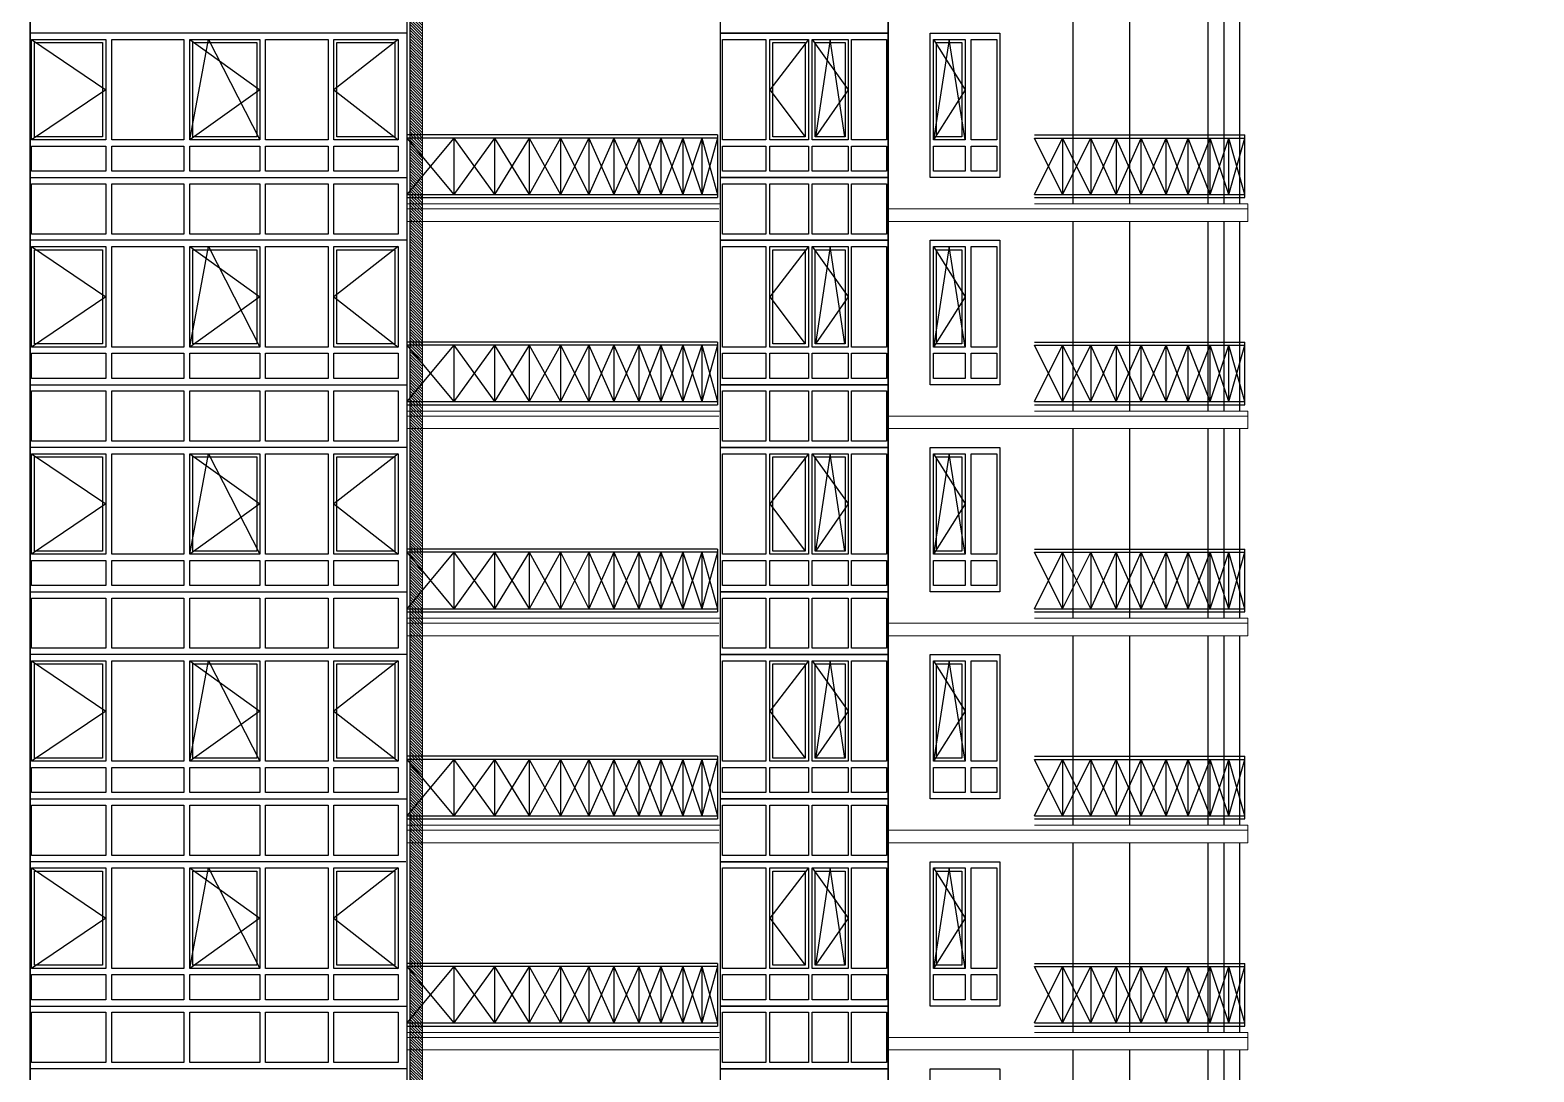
# Model space of a CAD drawing. Header units: inches. Extents: x -634 to 3638, y -6930911 to 5552.
# Drawn here: x 2123.87 to 2148.88, y 3409.93 to 3427.26 of the extents above; entities that cross this region are included whole.
import ezdxf

# ---------------------------------------------------------------- set-up
doc = ezdxf.new("R2010")
doc.units = ezdxf.units.IN
doc.header["$MEASUREMENT"] = 0
doc.linetypes.add('DASHED2', pattern=[9.525, 6.35, -3.175])
doc.layers.add('ELEV', color=134, linetype='Continuous', lineweight=18)
doc.layers.add('WALL_1', color=11, linetype='Continuous', lineweight=15)
for name, color, linetype in [('OGRAJDENIYE', 255, 'Continuous'), ('Okno', 150, 'Continuous'), ('WALL', 243, 'Continuous')]:
    doc.layers.add(name, color=color, linetype=linetype)

msp = doc.modelspace()

# ---------------------------------------------------------------- hatches: boundary and pattern name
at = {"layer": 'ELEV', "linetype": 'Continuous'}
h = msp.add_hatch(dxfattribs=at)
h.set_pattern_fill('ANSI31', color=256, scale=0.01044, style=0)
h.set_pattern_definition([(45, (1262.311104, 3366.587935), (-0.02343928418428, 0.02343928418428), [])])
edge = h.paths.add_edge_path()
edge.add_ellipse((1445.78234, 3471.96182), major_axis=(0, 6932302.83262), ratio=0.00000001506, start_angle=89.999976115149, end_angle=270.000023884851)
edge.add_line((1445.67794, 3474.85168), (1445.67794, 3528.48347))
edge.add_line((1445.67794, 3528.48347), (1445.88675, 3528.48347))
edge.add_line((1445.88675, 3528.48347), (1445.88675, 3474.85168))
h = msp.add_hatch(dxfattribs=at)
h.set_pattern_fill('ANSI31', color=256, scale=0.01044, angle=180, style=0)
h.set_pattern_definition([(135, (2251.666936, 3285.016235), (0.023439284, 0.023439284), [])])
h.paths.add_polyline_path([(2129.27363, 3441.65057), (2130.18503, 3441.36161), (2130.18503, 3393.27998), (2130.39384, 3393.27998), (2130.39384, 3441.51446), (2129.48244, 3441.80342)])

# ---------------------------------------------------------------- linework, layer by layer
at = {"layer": 'ELEV', "linetype": 'Continuous', "flags": 128}
for points in [[(2130.39384, 3441.51446, 0.02088, 0.02088, 0), (2130.39384, 3393.27998, 0, 0, 0)], [(2130.18503, 3441.36161, 0.02088, 0.02088, 0), (2130.18503, 3393.27998, 0, 0, 0)]]:
    msp.add_lwpolyline(points, format="xyseb", dxfattribs=at)
at = {"layer": 'OGRAJDENIYE', "color": 7}
for p, q in [((2135.29951, 3425.51983), (2130.13153, 3425.51983)), ((2135.29951, 3425.51983), (2135.29951, 3424.47579)), ((2135.29951, 3425.46762), (2130.13153, 3425.46762)), ((2130.91455, 3425.46762), (2130.13153, 3424.52799)), ((2130.13153, 3425.46762), (2130.91455, 3424.52799)), ((2130.91455, 3425.46762), (2130.91455, 3424.52799)), ((2131.59318, 3425.46762), (2130.91455, 3424.52799)), ((2130.91455, 3425.46762), (2131.59318, 3424.52799)), ((2131.59318, 3425.46762), (2131.59318, 3424.52799)), ((2131.59318, 3425.46762), (2132.1674, 3424.52799)), ((2132.16741, 3425.4676), (2131.59318, 3424.52799)), ((2132.1674, 3425.46762), (2132.1674, 3424.52799)), ((2132.68942, 3425.46762), (2132.1674, 3424.52799)), ((2132.1674, 3425.46762), (2132.68941, 3424.52799)), ((2132.68941, 3425.46762), (2132.68941, 3424.52799)), ((2133.15923, 3425.46762), (2132.68941, 3424.52799)), ((2132.68941, 3425.46762), (2133.15941, 3424.52856)), ((2133.15923, 3425.46762), (2133.15923, 3424.52799)), ((2133.57685, 3425.46762), (2133.15923, 3424.52816)), ((2133.15923, 3425.46762), (2133.57685, 3424.52799)), ((2133.57685, 3425.46762), (2133.57685, 3424.52799)), ((2133.99446, 3425.46762), (2133.57685, 3424.52799)), ((2133.57685, 3425.46762), (2133.99446, 3424.52799)), ((2133.99446, 3425.46762), (2133.99446, 3424.52799)), ((2134.35987, 3425.46762), (2133.99446, 3424.52799)), ((2133.99446, 3425.46762), (2134.35987, 3424.52799)), ((2134.35987, 3425.46762), (2134.35987, 3424.52799)), ((2134.72529, 3425.46762), (2134.35987, 3424.52799)), ((2134.35987, 3425.46762), (2134.72529, 3424.52799)), ((2134.72529, 3425.46762), (2134.72529, 3424.53612)), ((2135.0385, 3425.46762), (2134.72529, 3424.52799)), ((2134.72529, 3425.46762), (2135.0385, 3424.52799)), ((2135.0385, 3425.46762), (2135.0385, 3424.52799)), ((2135.29951, 3425.46762), (2135.0385, 3424.52799)), ((2135.0385, 3425.46762), (2135.29951, 3424.52799)), ((2130.13153, 3424.52799), (2135.29951, 3424.52799)), ((2130.13153, 3424.47579), (2135.29951, 3424.47579)), ((2135.29951, 3422.07451), (2130.13153, 3422.07451)), ((2135.29951, 3422.0223), (2130.13153, 3422.0223)), ((2130.91455, 3422.0223), (2130.13153, 3421.08267)), ((2130.13153, 3422.0223), (2130.91455, 3421.08267)), ((2130.91455, 3422.0223), (2130.91455, 3421.08267)), ((2131.59318, 3422.0223), (2130.91455, 3421.08267)), ((2130.91455, 3422.0223), (2131.59318, 3421.08267)), ((2131.59318, 3422.0223), (2131.59318, 3421.08267)), ((2131.59318, 3422.0223), (2132.1674, 3421.08267)), ((2132.16741, 3422.02228), (2131.59318, 3421.08267)), ((2132.1674, 3422.0223), (2132.1674, 3421.08267)), ((2132.68942, 3422.0223), (2132.1674, 3421.08267)), ((2132.1674, 3422.0223), (2132.68941, 3421.08267)), ((2132.68941, 3422.0223), (2132.68941, 3421.08267)), ((2133.15923, 3422.0223), (2132.68941, 3421.08267)), ((2132.68941, 3422.0223), (2133.15941, 3421.08324)), ((2133.15923, 3422.0223), (2133.15923, 3421.08267)), ((2133.57685, 3422.0223), (2133.15923, 3421.08284)), ((2133.15923, 3422.0223), (2133.57685, 3421.08267)), ((2133.57685, 3422.0223), (2133.57685, 3421.08267)), ((2133.99446, 3422.0223), (2133.57685, 3421.08267)), ((2133.57685, 3422.0223), (2133.99446, 3421.08267)), ((2133.99446, 3422.0223), (2133.99446, 3421.08267)), ((2134.35987, 3422.0223), (2133.99446, 3421.08267)), ((2133.99446, 3422.0223), (2134.35987, 3421.08267)), ((2134.35987, 3422.0223), (2134.35987, 3421.08267)), ((2134.72529, 3422.0223), (2134.35987, 3421.08267)), ((2134.35987, 3422.0223), (2134.72529, 3421.08267)), ((2134.72529, 3422.0223), (2134.72529, 3421.0908)), ((2135.0385, 3422.0223), (2134.72529, 3421.08267)), ((2134.72529, 3422.0223), (2135.0385, 3421.08267)), ((2135.0385, 3422.0223), (2135.0385, 3421.08267)), ((2135.29951, 3422.0223), (2135.0385, 3421.08267)), ((2135.0385, 3422.0223), (2135.29951, 3421.08267)), ((2135.29951, 3422.07451), (2135.29951, 3421.03047)), ((2130.13153, 3421.08267), (2135.29951, 3421.08267)), ((2130.13153, 3421.03047), (2135.29951, 3421.03047)), ((2135.29951, 3418.62919), (2130.13153, 3418.62919)), ((2135.29951, 3418.57698), (2130.13153, 3418.57698)), ((2130.91455, 3418.57698), (2130.13153, 3417.63735)), ((2130.13153, 3418.57698), (2130.91455, 3417.63735)), ((2130.91455, 3418.57698), (2130.91455, 3417.63735)), ((2131.59318, 3418.57698), (2130.91455, 3417.63735)), ((2130.91455, 3418.57698), (2131.59318, 3417.63735)), ((2131.59318, 3418.57698), (2131.59318, 3417.63735)), ((2131.59318, 3418.57698), (2132.1674, 3417.63735)), ((2132.16741, 3418.57696), (2131.59318, 3417.63735)), ((2132.1674, 3418.57698), (2132.1674, 3417.63735)), ((2132.68942, 3418.57698), (2132.1674, 3417.63735)), ((2132.1674, 3418.57698), (2132.68941, 3417.63735)), ((2132.68941, 3418.57698), (2132.68941, 3417.63735)), ((2133.15923, 3418.57698), (2132.68941, 3417.63735)), ((2132.68941, 3418.57698), (2133.15941, 3417.63792)), ((2133.15923, 3418.57698), (2133.15923, 3417.63735)), ((2133.57685, 3418.57698), (2133.15923, 3417.63752)), ((2133.15923, 3418.57698), (2133.57685, 3417.63735)), ((2133.57685, 3418.57698), (2133.57685, 3417.63735)), ((2133.99446, 3418.57698), (2133.57685, 3417.63735)), ((2133.57685, 3418.57698), (2133.99446, 3417.63735)), ((2133.99446, 3418.57698), (2133.99446, 3417.63735)), ((2134.35987, 3418.57698), (2133.99446, 3417.63735)), ((2133.99446, 3418.57698), (2134.35987, 3417.63735)), ((2134.35987, 3418.57698), (2134.35987, 3417.63735)), ((2134.72529, 3418.57698), (2134.35987, 3417.63735)), ((2134.35987, 3418.57698), (2134.72529, 3417.63735)), ((2134.72529, 3418.57698), (2134.72529, 3417.64548)), ((2135.0385, 3418.57698), (2134.72529, 3417.63735)), ((2134.72529, 3418.57698), (2135.0385, 3417.63735)), ((2135.0385, 3418.57698), (2135.0385, 3417.63735)), ((2135.29951, 3418.57698), (2135.0385, 3417.63735)), ((2135.0385, 3418.57698), (2135.29951, 3417.63735)), ((2135.29951, 3418.62919), (2135.29951, 3417.58515)), ((2130.13153, 3417.63735), (2135.29951, 3417.63735)), ((2130.13153, 3417.58515), (2135.29951, 3417.58515)), ((2135.29951, 3415.18387), (2130.13153, 3415.18387)), ((2135.29951, 3415.13166), (2130.13153, 3415.13166)), ((2130.91455, 3415.13166), (2130.13153, 3414.19203)), ((2130.13153, 3415.13166), (2130.91455, 3414.19203)), ((2130.91455, 3415.13166), (2130.91455, 3414.19203)), ((2131.59318, 3415.13166), (2130.91455, 3414.19203)), ((2130.91455, 3415.13166), (2131.59318, 3414.19203)), ((2131.59318, 3415.13166), (2131.59318, 3414.19203)), ((2131.59318, 3415.13166), (2132.1674, 3414.19203)), ((2132.16741, 3415.13164), (2131.59318, 3414.19203)), ((2132.1674, 3415.13166), (2132.1674, 3414.19203)), ((2132.68942, 3415.13166), (2132.1674, 3414.19203)), ((2132.1674, 3415.13166), (2132.68941, 3414.19203)), ((2132.68941, 3415.13166), (2132.68941, 3414.19203)), ((2133.15923, 3415.13166), (2132.68941, 3414.19203)), ((2132.68941, 3415.13166), (2133.15941, 3414.1926)), ((2133.15923, 3415.13166), (2133.15923, 3414.19203)), ((2133.57685, 3415.13166), (2133.15923, 3414.1922)), ((2133.15923, 3415.13166), (2133.57685, 3414.19203)), ((2133.57685, 3415.13166), (2133.57685, 3414.19203)), ((2133.99446, 3415.13166), (2133.57685, 3414.19203)), ((2133.57685, 3415.13166), (2133.99446, 3414.19203)), ((2133.99446, 3415.13166), (2133.99446, 3414.19203)), ((2134.35987, 3415.13166), (2133.99446, 3414.19203)), ((2133.99446, 3415.13166), (2134.35987, 3414.19203)), ((2134.35987, 3415.13166), (2134.35987, 3414.19203)), ((2134.72529, 3415.13166), (2134.35987, 3414.19203)), ((2134.35987, 3415.13166), (2134.72529, 3414.19203)), ((2134.72529, 3415.13166), (2134.72529, 3414.20016)), ((2135.0385, 3415.13166), (2134.72529, 3414.19203)), ((2134.72529, 3415.13166), (2135.0385, 3414.19203)), ((2135.0385, 3415.13166), (2135.0385, 3414.19203)), ((2135.29951, 3415.13166), (2135.0385, 3414.19203)), ((2135.0385, 3415.13166), (2135.29951, 3414.19203)), ((2135.29951, 3415.18387), (2135.29951, 3414.13983)), ((2130.13153, 3414.19203), (2135.29951, 3414.19203)), ((2130.13153, 3414.13983), (2135.29951, 3414.13983)), ((2135.29951, 3411.73855), (2130.13153, 3411.73855)), ((2135.29951, 3411.68634), (2130.13153, 3411.68634)), ((2130.91455, 3411.68634), (2130.13153, 3410.74671)), ((2130.13153, 3411.68634), (2130.91455, 3410.74671)), ((2130.91455, 3411.68634), (2130.91455, 3410.74671)), ((2131.59318, 3411.68634), (2130.91455, 3410.74671)), ((2130.91455, 3411.68634), (2131.59318, 3410.74671)), ((2131.59318, 3411.68634), (2131.59318, 3410.74671)), ((2131.59318, 3411.68634), (2132.1674, 3410.74671)), ((2132.16741, 3411.68632), (2131.59318, 3410.74671)), ((2132.1674, 3411.68634), (2132.1674, 3410.74671)), ((2132.68942, 3411.68634), (2132.1674, 3410.74671)), ((2132.1674, 3411.68634), (2132.68941, 3410.74671)), ((2132.68941, 3411.68634), (2132.68941, 3410.74671)), ((2133.15923, 3411.68634), (2132.68941, 3410.74671)), ((2132.68941, 3411.68634), (2133.15941, 3410.74728)), ((2133.15923, 3411.68634), (2133.15923, 3410.74671)), ((2133.57685, 3411.68634), (2133.15923, 3410.74688)), ((2133.15923, 3411.68634), (2133.57685, 3410.74671)), ((2133.57685, 3411.68634), (2133.57685, 3410.74671)), ((2133.99446, 3411.68634), (2133.57685, 3410.74671)), ((2133.57685, 3411.68634), (2133.99446, 3410.74671)), ((2133.99446, 3411.68634), (2133.99446, 3410.74671)), ((2134.35987, 3411.68634), (2133.99446, 3410.74671)), ((2133.99446, 3411.68634), (2134.35987, 3410.74671)), ((2134.35987, 3411.68634), (2134.35987, 3410.74671)), ((2134.72529, 3411.68634), (2134.35987, 3410.74671)), ((2134.35987, 3411.68634), (2134.72529, 3410.74671)), ((2134.72529, 3411.68634), (2134.72529, 3410.75484)), ((2135.0385, 3411.68634), (2134.72529, 3410.74671)), ((2134.72529, 3411.68634), (2135.0385, 3410.74671)), ((2135.0385, 3411.68634), (2135.0385, 3410.74671)), ((2135.29951, 3411.68634), (2135.0385, 3410.74671)), ((2135.0385, 3411.68634), (2135.29951, 3410.74671)), ((2135.29951, 3411.73855), (2135.29951, 3410.69451)), ((2130.13153, 3410.74671), (2135.29951, 3410.74671)), ((2130.13153, 3410.69451), (2135.29951, 3410.69451))]:
    msp.add_line(p, q, dxfattribs=at)
at = {"layer": 'OGRAJDENIYE', "color": 7, "linetype": 'Continuous'}
for p, q in [((2140.57189, 3425.51983), (2144.06933, 3425.51983)), ((2144.06933, 3424.47579), (2144.06933, 3425.51983)), ((2140.57189, 3425.46762), (2144.06933, 3425.46762)), ((2141.04173, 3424.52799), (2140.57189, 3425.46762)), ((2140.57189, 3424.52799), (2141.04173, 3425.46762)), ((2141.04173, 3425.46762), (2141.04173, 3424.52799)), ((2141.04173, 3424.52799), (2141.51155, 3425.46762)), ((2141.51155, 3424.52799), (2141.04173, 3425.46762)), ((2141.51155, 3425.46762), (2141.51155, 3424.52799)), ((2141.51155, 3424.52799), (2141.92916, 3425.46762)), ((2141.92916, 3424.52799), (2141.51155, 3425.46762)), ((2141.92916, 3424.52799), (2142.34678, 3425.46762)), ((2142.34678, 3424.52799), (2141.92916, 3425.46762)), ((2141.92916, 3425.46762), (2141.92916, 3424.52799)), ((2142.34678, 3424.52799), (2142.34678, 3425.46762)), ((2142.34678, 3424.52799), (2142.76439, 3425.46762)), ((2142.76439, 3424.52799), (2142.34678, 3425.46762)), ((2142.76439, 3424.52799), (2142.76439, 3425.46762)), ((2142.76439, 3424.52799), (2143.1298, 3425.46762)), ((2143.1298, 3424.52799), (2142.76439, 3425.46762)), ((2143.1298, 3424.52799), (2143.1298, 3425.46762)), ((2143.1298, 3424.52799), (2143.49522, 3425.46762)), ((2143.49522, 3424.52799), (2143.1298, 3425.46762)), ((2143.49522, 3424.52799), (2143.49522, 3425.46762)), ((2143.49522, 3424.52799), (2143.80843, 3425.46762)), ((2143.80843, 3424.52799), (2143.49522, 3425.46762)), ((2143.80843, 3424.52799), (2143.80843, 3425.46762)), ((2143.80843, 3424.52799), (2144.06933, 3425.46762)), ((2144.06933, 3424.52799), (2143.80843, 3425.46762)), ((2140.57189, 3424.52799), (2144.06933, 3424.52799)), ((2140.57189, 3424.47579), (2144.06933, 3424.47579)), ((2140.57189, 3422.07451), (2144.06933, 3422.07451)), ((2140.57189, 3422.0223), (2144.06933, 3422.0223)), ((2141.04173, 3421.08267), (2140.57189, 3422.0223)), ((2140.57189, 3421.08267), (2141.04173, 3422.0223)), ((2141.04173, 3422.0223), (2141.04173, 3421.08267)), ((2141.04173, 3421.08267), (2141.51155, 3422.0223)), ((2141.51155, 3421.08267), (2141.04173, 3422.0223)), ((2141.51155, 3422.0223), (2141.51155, 3421.08267)), ((2141.51155, 3421.08267), (2141.92916, 3422.0223)), ((2141.92916, 3421.08267), (2141.51155, 3422.0223)), ((2141.92916, 3421.08267), (2142.34678, 3422.0223)), ((2142.34678, 3421.08267), (2141.92916, 3422.0223)), ((2141.92916, 3422.0223), (2141.92916, 3421.08267)), ((2142.34678, 3421.08267), (2142.34678, 3422.0223)), ((2142.34678, 3421.08267), (2142.76439, 3422.0223)), ((2142.76439, 3421.08267), (2142.34678, 3422.0223)), ((2142.76439, 3421.08267), (2142.76439, 3422.0223)), ((2142.76439, 3421.08267), (2143.1298, 3422.0223)), ((2143.1298, 3421.08267), (2142.76439, 3422.0223)), ((2143.1298, 3421.08267), (2143.1298, 3422.0223)), ((2143.1298, 3421.08267), (2143.49522, 3422.0223)), ((2143.49522, 3421.08267), (2143.1298, 3422.0223)), ((2143.49522, 3421.08267), (2143.49522, 3422.0223)), ((2143.49522, 3421.08267), (2143.80843, 3422.0223)), ((2143.80843, 3421.08267), (2143.49522, 3422.0223)), ((2143.80843, 3421.08267), (2143.80843, 3422.0223)), ((2143.80843, 3421.08267), (2144.06933, 3422.0223)), ((2144.06933, 3421.08267), (2143.80843, 3422.0223)), ((2144.06933, 3421.03047), (2144.06933, 3422.07451)), ((2140.57189, 3421.08267), (2144.06933, 3421.08267)), ((2140.57189, 3421.03047), (2144.06933, 3421.03047)), ((2140.57189, 3418.62919), (2144.06933, 3418.62919)), ((2140.57189, 3418.57698), (2144.06933, 3418.57698)), ((2141.04173, 3417.63735), (2140.57189, 3418.57698)), ((2140.57189, 3417.63735), (2141.04173, 3418.57698)), ((2141.04173, 3418.57698), (2141.04173, 3417.63735)), ((2141.04173, 3417.63735), (2141.51155, 3418.57698)), ((2141.51155, 3417.63735), (2141.04173, 3418.57698)), ((2141.51155, 3418.57698), (2141.51155, 3417.63735)), ((2141.51155, 3417.63735), (2141.92916, 3418.57698)), ((2141.92916, 3417.63735), (2141.51155, 3418.57698)), ((2141.92916, 3417.63735), (2142.34678, 3418.57698)), ((2142.34678, 3417.63735), (2141.92916, 3418.57698)), ((2141.92916, 3418.57698), (2141.92916, 3417.63735)), ((2142.34678, 3417.63735), (2142.34678, 3418.57698)), ((2142.34678, 3417.63735), (2142.76439, 3418.57698)), ((2142.76439, 3417.63735), (2142.34678, 3418.57698)), ((2142.76439, 3417.63735), (2142.76439, 3418.57698)), ((2142.76439, 3417.63735), (2143.1298, 3418.57698)), ((2143.1298, 3417.63735), (2142.76439, 3418.57698)), ((2143.1298, 3417.63735), (2143.1298, 3418.57698)), ((2143.1298, 3417.63735), (2143.49522, 3418.57698)), ((2143.49522, 3417.63735), (2143.1298, 3418.57698)), ((2143.49522, 3417.63735), (2143.49522, 3418.57698)), ((2143.49522, 3417.63735), (2143.80843, 3418.57698)), ((2143.80843, 3417.63735), (2143.49522, 3418.57698)), ((2143.80843, 3417.63735), (2143.80843, 3418.57698)), ((2143.80843, 3417.63735), (2144.06933, 3418.57698)), ((2144.06933, 3417.63735), (2143.80843, 3418.57698)), ((2144.06933, 3417.58515), (2144.06933, 3418.62919)), ((2140.57189, 3417.63735), (2144.06933, 3417.63735)), ((2140.57189, 3417.58515), (2144.06933, 3417.58515)), ((2140.57189, 3415.18387), (2144.06933, 3415.18387)), ((2140.57189, 3415.13166), (2144.06933, 3415.13166)), ((2141.04173, 3414.19203), (2140.57189, 3415.13166)), ((2140.57189, 3414.19203), (2141.04173, 3415.13166)), ((2141.04173, 3415.13166), (2141.04173, 3414.19203)), ((2141.04173, 3414.19203), (2141.51155, 3415.13166)), ((2141.51155, 3414.19203), (2141.04173, 3415.13166)), ((2141.51155, 3415.13166), (2141.51155, 3414.19203)), ((2141.51155, 3414.19203), (2141.92916, 3415.13166)), ((2141.92916, 3414.19203), (2141.51155, 3415.13166)), ((2141.92916, 3414.19203), (2142.34678, 3415.13166)), ((2142.34678, 3414.19203), (2141.92916, 3415.13166)), ((2141.92916, 3415.13166), (2141.92916, 3414.19203)), ((2142.34678, 3414.19203), (2142.34678, 3415.13166)), ((2142.34678, 3414.19203), (2142.76439, 3415.13166)), ((2142.76439, 3414.19203), (2142.34678, 3415.13166)), ((2142.76439, 3414.19203), (2142.76439, 3415.13166)), ((2142.76439, 3414.19203), (2143.1298, 3415.13166)), ((2143.1298, 3414.19203), (2142.76439, 3415.13166)), ((2143.1298, 3414.19203), (2143.1298, 3415.13166)), ((2143.1298, 3414.19203), (2143.49522, 3415.13166)), ((2143.49522, 3414.19203), (2143.1298, 3415.13166)), ((2143.49522, 3414.19203), (2143.49522, 3415.13166)), ((2143.49522, 3414.19203), (2143.80843, 3415.13166)), ((2143.80843, 3414.19203), (2143.49522, 3415.13166)), ((2143.80843, 3414.19203), (2143.80843, 3415.13166)), ((2143.80843, 3414.19203), (2144.06933, 3415.13166)), ((2144.06933, 3414.19203), (2143.80843, 3415.13166)), ((2144.06933, 3414.13983), (2144.06933, 3415.18387)), ((2140.57189, 3414.19203), (2144.06933, 3414.19203)), ((2140.57189, 3414.13983), (2144.06933, 3414.13983)), ((2140.57189, 3411.73855), (2144.06933, 3411.73855)), ((2140.57189, 3411.68634), (2144.06933, 3411.68634)), ((2141.04173, 3410.74671), (2140.57189, 3411.68634)), ((2140.57189, 3410.74671), (2141.04173, 3411.68634)), ((2141.04173, 3411.68634), (2141.04173, 3410.74671)), ((2141.04173, 3410.74671), (2141.51155, 3411.68634)), ((2141.51155, 3410.74671), (2141.04173, 3411.68634)), ((2141.51155, 3411.68634), (2141.51155, 3410.74671)), ((2141.51155, 3410.74671), (2141.92916, 3411.68634)), ((2141.92916, 3410.74671), (2141.51155, 3411.68634)), ((2141.92916, 3410.74671), (2142.34678, 3411.68634)), ((2142.34678, 3410.74671), (2141.92916, 3411.68634)), ((2141.92916, 3411.68634), (2141.92916, 3410.74671)), ((2142.34678, 3410.74671), (2142.34678, 3411.68634)), ((2142.34678, 3410.74671), (2142.76439, 3411.68634)), ((2142.76439, 3410.74671), (2142.34678, 3411.68634)), ((2142.76439, 3410.74671), (2142.76439, 3411.68634)), ((2142.76439, 3410.74671), (2143.1298, 3411.68634)), ((2143.1298, 3410.74671), (2142.76439, 3411.68634)), ((2143.1298, 3410.74671), (2143.1298, 3411.68634)), ((2143.1298, 3410.74671), (2143.49522, 3411.68634)), ((2143.49522, 3410.74671), (2143.1298, 3411.68634)), ((2143.49522, 3410.74671), (2143.49522, 3411.68634)), ((2143.49522, 3410.74671), (2143.80843, 3411.68634)), ((2143.80843, 3410.74671), (2143.49522, 3411.68634)), ((2143.80843, 3410.74671), (2143.80843, 3411.68634)), ((2143.80843, 3410.74671), (2144.06933, 3411.68634)), ((2144.06933, 3410.74671), (2143.80843, 3411.68634)), ((2144.06933, 3410.69451), (2144.06933, 3411.73855)), ((2140.57189, 3410.74671), (2144.06933, 3410.74671)), ((2140.57189, 3410.69451), (2144.06933, 3410.69451))]:
    msp.add_line(p, q, dxfattribs=at)
at = {"layer": 'Okno', "color": 7, "linetype": 'DASHED2', "ltscale": 0.4}
for p, q in [((2123.88931, 3427.10676), (2125.12599, 3426.27153)), ((2126.52184, 3425.4363), (2126.83363, 3427.10676)), ((2126.52184, 3427.10676), (2127.68851, 3426.27153)), ((2126.83363, 3427.10676), (2127.68851, 3425.4363)), ((2129.98733, 3427.10676), (2128.91851, 3426.27153)), ((2136.81285, 3427.10676), (2136.16878, 3426.27153)), ((2136.87379, 3427.10676), (2137.47487, 3426.27153)), ((2137.17433, 3427.10676), (2136.92915, 3425.4885)), ((2137.41951, 3425.4885), (2137.17433, 3427.10676)), ((2139.15461, 3427.10676), (2138.89099, 3425.4363)), ((2138.89099, 3427.10676), (2139.41823, 3426.27153)), ((2139.41823, 3425.4363), (2139.15461, 3427.10676)), ((2125.12599, 3426.27153), (2123.88931, 3425.4363)), ((2127.68851, 3426.27153), (2126.52184, 3425.4363)), ((2128.91851, 3426.27153), (2129.98733, 3425.4363)), ((2136.16878, 3426.27153), (2136.76065, 3425.4885)), ((2137.47487, 3426.27153), (2136.92915, 3425.4885)), ((2139.41823, 3426.27153), (2138.89099, 3425.4363)), ((2123.88931, 3423.66144), (2125.12599, 3422.82621)), ((2126.52184, 3421.99098), (2126.83363, 3423.66144)), ((2126.52184, 3423.66144), (2127.68851, 3422.82621)), ((2126.83363, 3423.66144), (2127.68851, 3421.99098)), ((2129.98733, 3423.66144), (2128.91851, 3422.82621)), ((2136.81285, 3423.66144), (2136.16878, 3422.82621)), ((2136.87379, 3423.66144), (2137.47487, 3422.82621)), ((2137.17433, 3423.66144), (2136.92915, 3422.04318)), ((2137.41951, 3422.04318), (2137.17433, 3423.66144)), ((2139.15461, 3423.66144), (2138.89099, 3421.99098)), ((2138.89099, 3423.66144), (2139.41823, 3422.82621)), ((2139.41823, 3421.99098), (2139.15461, 3423.66144)), ((2125.12599, 3422.82621), (2123.88931, 3421.99098)), ((2127.68851, 3422.82621), (2126.52184, 3421.99098)), ((2128.91851, 3422.82621), (2129.98733, 3421.99098)), ((2136.16878, 3422.82621), (2136.76065, 3422.04318)), ((2137.47487, 3422.82621), (2136.92915, 3422.04318)), ((2139.41823, 3422.82621), (2138.89099, 3421.99098)), ((2123.88931, 3420.21612), (2125.12599, 3419.38089)), ((2126.52184, 3418.54566), (2126.83363, 3420.21612)), ((2126.52184, 3420.21612), (2127.68851, 3419.38089)), ((2126.83363, 3420.21612), (2127.68851, 3418.54566)), ((2129.98733, 3420.21612), (2128.91851, 3419.38089)), ((2136.81285, 3420.21612), (2136.16878, 3419.38089)), ((2136.87379, 3420.21612), (2137.47487, 3419.38089)), ((2137.17433, 3420.21612), (2136.92915, 3418.59786)), ((2137.41951, 3418.59786), (2137.17433, 3420.21612)), ((2139.15461, 3420.21612), (2138.89099, 3418.54566)), ((2138.89099, 3420.21612), (2139.41823, 3419.38089)), ((2139.41823, 3418.54566), (2139.15461, 3420.21612)), ((2125.12599, 3419.38089), (2123.88931, 3418.54566)), ((2127.68851, 3419.38089), (2126.52184, 3418.54566)), ((2128.91851, 3419.38089), (2129.98733, 3418.54566)), ((2136.16878, 3419.38089), (2136.76065, 3418.59786)), ((2137.47487, 3419.38089), (2136.92915, 3418.59786)), ((2139.41823, 3419.38089), (2138.89099, 3418.54566)), ((2123.88931, 3416.7708), (2125.12599, 3415.93557)), ((2126.52184, 3415.10034), (2126.83363, 3416.7708)), ((2126.52184, 3416.7708), (2127.68851, 3415.93557)), ((2126.83363, 3416.7708), (2127.68851, 3415.10034)), ((2129.98733, 3416.7708), (2128.91851, 3415.93557)), ((2136.81285, 3416.7708), (2136.16878, 3415.93557)), ((2136.87379, 3416.7708), (2137.47487, 3415.93557)), ((2137.17433, 3416.7708), (2136.92915, 3415.15254)), ((2137.41951, 3415.15254), (2137.17433, 3416.7708)), ((2139.15461, 3416.7708), (2138.89099, 3415.10034)), ((2138.89099, 3416.7708), (2139.41823, 3415.93557)), ((2139.41823, 3415.10034), (2139.15461, 3416.7708)), ((2125.12599, 3415.93557), (2123.88931, 3415.10034)), ((2127.68851, 3415.93557), (2126.52184, 3415.10034)), ((2128.91851, 3415.93557), (2129.98733, 3415.10034)), ((2136.16878, 3415.93557), (2136.76065, 3415.15254)), ((2137.47487, 3415.93557), (2136.92915, 3415.15254)), ((2139.41823, 3415.93557), (2138.89099, 3415.10034)), ((2123.88931, 3413.32548), (2125.12599, 3412.49025)), ((2126.52184, 3411.65502), (2126.83363, 3413.32548)), ((2126.52184, 3413.32548), (2127.68851, 3412.49025)), ((2126.83363, 3413.32548), (2127.68851, 3411.65502)), ((2129.98733, 3413.32548), (2128.91851, 3412.49025)), ((2136.81285, 3413.32548), (2136.16878, 3412.49025)), ((2136.87379, 3413.32548), (2137.47487, 3412.49025)), ((2137.17433, 3413.32548), (2136.92915, 3411.70722)), ((2137.41951, 3411.70722), (2137.17433, 3413.32548)), ((2139.15461, 3413.32548), (2138.89099, 3411.65502)), ((2138.89099, 3413.32548), (2139.41823, 3412.49025)), ((2139.41823, 3411.65502), (2139.15461, 3413.32548)), ((2125.12599, 3412.49025), (2123.88931, 3411.65502)), ((2127.68851, 3412.49025), (2126.52184, 3411.65502)), ((2128.91851, 3412.49025), (2129.98733, 3411.65502)), ((2136.16878, 3412.49025), (2136.76065, 3411.70722)), ((2137.47487, 3412.49025), (2136.92915, 3411.70722)), ((2139.41823, 3412.49025), (2138.89099, 3411.65502))]:
    msp.add_line(p, q, dxfattribs=at)
at = {"layer": 'Okno', "color": 7, "linetype": 'Continuous'}
msp.add_lwpolyline([(2123.86731, 3441.30565), (2130.13153, 3441.30565), (2130.13153, 3393.802), (2123.86731, 3393.802)], close=True, dxfattribs=at)
at = {"layer": 'Okno', "color": 7}
for points in [[(2130.13153, 3427.21116), (2123.86731, 3427.21116), (2123.86731, 3428.2552), (2130.13153, 3428.2552)], [(2130.13153, 3423.76584), (2123.86731, 3423.76584), (2123.86731, 3424.80988), (2130.13153, 3424.80988)], [(2130.13153, 3420.32052), (2123.86731, 3420.32052), (2123.86731, 3421.36456), (2130.13153, 3421.36456)], [(2130.13153, 3416.8752), (2123.86731, 3416.8752), (2123.86731, 3417.91924), (2130.13153, 3417.91924)], [(2130.11716, 3413.42988), (2123.86731, 3413.42988), (2123.86731, 3414.47392), (2130.13153, 3414.47392)], [(2130.13153, 3409.98456), (2123.86731, 3409.98456), (2123.86731, 3411.0286), (2130.13153, 3411.0286)]]:
    msp.add_lwpolyline(points, dxfattribs=at)
for points in [[(2135.35171, 3428.2552), (2138.13905, 3428.2552), (2138.13905, 3427.21116), (2135.35171, 3427.21116)], [(2123.88931, 3427.10676), (2125.12599, 3427.10676), (2125.12599, 3425.4363), (2123.88931, 3425.4363)], [(2123.94151, 3427.05456), (2125.07379, 3427.05456), (2125.07379, 3425.4885), (2123.94151, 3425.4885), (2123.94151, 3427.05456)], [(2125.22455, 3427.10676), (2126.4252, 3427.10676), (2126.4252, 3425.4363), (2125.22455, 3425.4363)], [(2126.52184, 3427.10676), (2127.68851, 3427.10676), (2127.68851, 3425.4363), (2126.52184, 3425.4363)], [(2126.57404, 3427.05456), (2127.63631, 3427.05456), (2127.63631, 3425.4885), (2126.57404, 3425.4885), (2126.57404, 3427.05456)], [(2127.78244, 3427.10676), (2128.82648, 3427.10676), (2128.82648, 3425.4363), (2127.78244, 3425.4363)], [(2128.91851, 3427.10676), (2129.98733, 3427.10676), (2129.98733, 3425.4363), (2128.91851, 3425.4363)], [(2128.97071, 3427.05456), (2129.93513, 3427.05456), (2129.93513, 3425.4885), (2128.97071, 3425.4885), (2128.97071, 3427.05456)], [(2135.35171, 3427.21116), (2138.13905, 3427.21116), (2138.13905, 3424.80988), (2135.35171, 3424.80988)], [(2135.38305, 3427.10676), (2136.1037, 3427.10676), (2136.1037, 3425.4363), (2135.38305, 3425.4363)], [(2136.16878, 3427.10676), (2136.81285, 3427.10676), (2136.81285, 3425.4363), (2136.16878, 3425.4363)], [(2136.22098, 3427.05456), (2136.76065, 3427.05456), (2136.76065, 3425.4885), (2136.22098, 3425.4885), (2136.22098, 3427.05456)], [(2136.87379, 3427.10676), (2137.47487, 3427.10676), (2137.47487, 3425.4363), (2136.87379, 3425.4363)], [(2136.92599, 3427.05456), (2137.42267, 3427.05456), (2137.42267, 3425.4885), (2136.92599, 3425.4885), (2136.92599, 3427.05456)], [(2137.53145, 3427.10676), (2138.11435, 3427.10676), (2138.11435, 3425.4363), (2137.53145, 3425.4363)], [(2138.83879, 3427.21116), (2139.99767, 3427.21116), (2139.99767, 3424.80988), (2138.83879, 3424.80988)], [(2138.89099, 3427.10676), (2139.41823, 3427.10676), (2139.41823, 3425.4363), (2138.89099, 3425.4363)], [(2138.94319, 3427.05456), (2139.36603, 3427.05456), (2139.36603, 3425.4885), (2138.94319, 3425.4885), (2138.94319, 3427.05456)], [(2139.52263, 3427.10676), (2139.94547, 3427.10676), (2139.94547, 3425.4363), (2139.52263, 3425.4363)], [(2123.88931, 3425.3319), (2125.12599, 3425.3319), (2125.12599, 3424.91428), (2123.88931, 3424.91428)], [(2125.22455, 3425.3319), (2126.4252, 3425.3319), (2126.4252, 3424.91428), (2125.22455, 3424.91428)], [(2126.52184, 3425.3319), (2127.68851, 3425.3319), (2127.68851, 3424.91428), (2126.52184, 3424.91428)], [(2127.78244, 3425.3319), (2128.82648, 3425.3319), (2128.82648, 3424.91428), (2127.78244, 3424.91428)], [(2128.91851, 3425.3319), (2129.98733, 3425.3319), (2129.98733, 3424.91428), (2128.91851, 3424.91428)], [(2135.38305, 3425.3319), (2136.1037, 3425.3319), (2136.1037, 3424.91428), (2135.38305, 3424.91428)], [(2136.16878, 3425.3319), (2136.81285, 3425.3319), (2136.81285, 3424.91428), (2136.16878, 3424.91428)], [(2136.87379, 3425.3319), (2137.47487, 3425.3319), (2137.47487, 3424.91428), (2136.87379, 3424.91428)], [(2137.53145, 3425.3319), (2138.11435, 3425.3319), (2138.11435, 3424.91428), (2137.53145, 3424.91428)], [(2138.89099, 3425.3319), (2139.41823, 3425.3319), (2139.41823, 3424.91428), (2138.89099, 3424.91428)], [(2139.52263, 3425.3319), (2139.94547, 3425.3319), (2139.94547, 3424.91428), (2139.52263, 3424.91428)], [(2135.35171, 3424.80988), (2138.13905, 3424.80988), (2138.13905, 3423.76584), (2135.35171, 3423.76584)], [(2123.88931, 3424.70548), (2125.12599, 3424.70548), (2125.12599, 3423.87025), (2123.88931, 3423.87025)], [(2125.22455, 3424.70548), (2126.4252, 3424.70548), (2126.4252, 3423.87025), (2125.22455, 3423.87025)], [(2126.52184, 3424.70548), (2127.68851, 3424.70548), (2127.68851, 3423.87025), (2126.52184, 3423.87025)], [(2127.78244, 3424.70548), (2128.82648, 3424.70548), (2128.82648, 3423.87025), (2127.78244, 3423.87025)], [(2128.91851, 3424.70548), (2129.98733, 3424.70548), (2129.98733, 3423.87025), (2128.91851, 3423.87025)], [(2135.38305, 3424.70548), (2136.1037, 3424.70548), (2136.1037, 3423.87025), (2135.38305, 3423.87025)], [(2136.16878, 3424.70548), (2136.81285, 3424.70548), (2136.81285, 3423.87025), (2136.16878, 3423.87025)], [(2136.87379, 3424.70548), (2137.47487, 3424.70548), (2137.47487, 3423.87025), (2136.87379, 3423.87025)], [(2137.53145, 3424.70548), (2138.11435, 3424.70548), (2138.11435, 3423.87025), (2137.53145, 3423.87025)], [(2135.35171, 3423.76584), (2138.13905, 3423.76584), (2138.13905, 3421.36456), (2135.35171, 3421.36456)], [(2138.83879, 3423.76584), (2139.99767, 3423.76584), (2139.99767, 3421.36456), (2138.83879, 3421.36456)], [(2123.88931, 3423.66144), (2125.12599, 3423.66144), (2125.12599, 3421.99098), (2123.88931, 3421.99098)], [(2123.94151, 3423.60924), (2125.07379, 3423.60924), (2125.07379, 3422.04318), (2123.94151, 3422.04318), (2123.94151, 3423.60924)], [(2125.22455, 3423.66144), (2126.4252, 3423.66144), (2126.4252, 3421.99098), (2125.22455, 3421.99098)], [(2126.52184, 3423.66144), (2127.68851, 3423.66144), (2127.68851, 3421.99098), (2126.52184, 3421.99098)], [(2126.57404, 3423.60924), (2127.63631, 3423.60924), (2127.63631, 3422.04318), (2126.57404, 3422.04318), (2126.57404, 3423.60924)], [(2127.78244, 3423.66144), (2128.82648, 3423.66144), (2128.82648, 3421.99098), (2127.78244, 3421.99098)], [(2128.91851, 3423.66144), (2129.98733, 3423.66144), (2129.98733, 3421.99098), (2128.91851, 3421.99098)], [(2128.97071, 3423.60924), (2129.93513, 3423.60924), (2129.93513, 3422.04318), (2128.97071, 3422.04318), (2128.97071, 3423.60924)], [(2135.38305, 3423.66144), (2136.1037, 3423.66144), (2136.1037, 3421.99098), (2135.38305, 3421.99098)], [(2136.16878, 3423.66144), (2136.81285, 3423.66144), (2136.81285, 3421.99098), (2136.16878, 3421.99098)], [(2136.22098, 3423.60924), (2136.76065, 3423.60924), (2136.76065, 3422.04318), (2136.22098, 3422.04318), (2136.22098, 3423.60924)], [(2136.87379, 3423.66144), (2137.47487, 3423.66144), (2137.47487, 3421.99098), (2136.87379, 3421.99098)], [(2136.92599, 3423.60924), (2137.42267, 3423.60924), (2137.42267, 3422.04318), (2136.92599, 3422.04318), (2136.92599, 3423.60924)], [(2137.53145, 3423.66144), (2138.11435, 3423.66144), (2138.11435, 3421.99098), (2137.53145, 3421.99098)], [(2138.89099, 3423.66144), (2139.41823, 3423.66144), (2139.41823, 3421.99098), (2138.89099, 3421.99098)], [(2138.94319, 3423.60924), (2139.36603, 3423.60924), (2139.36603, 3422.04318), (2138.94319, 3422.04318), (2138.94319, 3423.60924)], [(2139.52263, 3423.66144), (2139.94547, 3423.66144), (2139.94547, 3421.99098), (2139.52263, 3421.99098)], [(2123.88931, 3421.88658), (2125.12599, 3421.88658), (2125.12599, 3421.46896), (2123.88931, 3421.46896)], [(2125.22455, 3421.88658), (2126.4252, 3421.88658), (2126.4252, 3421.46896), (2125.22455, 3421.46896)], [(2126.52184, 3421.88658), (2127.68851, 3421.88658), (2127.68851, 3421.46896), (2126.52184, 3421.46896)], [(2127.78244, 3421.88658), (2128.82648, 3421.88658), (2128.82648, 3421.46896), (2127.78244, 3421.46896)], [(2128.91851, 3421.88658), (2129.98733, 3421.88658), (2129.98733, 3421.46896), (2128.91851, 3421.46896)], [(2135.38305, 3421.88658), (2136.1037, 3421.88658), (2136.1037, 3421.46896), (2135.38305, 3421.46896)], [(2136.16878, 3421.88658), (2136.81285, 3421.88658), (2136.81285, 3421.46896), (2136.16878, 3421.46896)], [(2136.87379, 3421.88658), (2137.47487, 3421.88658), (2137.47487, 3421.46896), (2136.87379, 3421.46896)], [(2137.53145, 3421.88658), (2138.11435, 3421.88658), (2138.11435, 3421.46896), (2137.53145, 3421.46896)], [(2138.89099, 3421.88658), (2139.41823, 3421.88658), (2139.41823, 3421.46896), (2138.89099, 3421.46896)], [(2139.52263, 3421.88658), (2139.94547, 3421.88658), (2139.94547, 3421.46896), (2139.52263, 3421.46896)], [(2123.88931, 3421.26016), (2125.12599, 3421.26016), (2125.12599, 3420.42493), (2123.88931, 3420.42493)], [(2125.22455, 3421.26016), (2126.4252, 3421.26016), (2126.4252, 3420.42493), (2125.22455, 3420.42493)], [(2126.52184, 3421.26016), (2127.68851, 3421.26016), (2127.68851, 3420.42493), (2126.52184, 3420.42493)], [(2127.78244, 3421.26016), (2128.82648, 3421.26016), (2128.82648, 3420.42493), (2127.78244, 3420.42493)], [(2128.91851, 3421.26016), (2129.98733, 3421.26016), (2129.98733, 3420.42493), (2128.91851, 3420.42493)], [(2135.35171, 3421.36456), (2138.13905, 3421.36456), (2138.13905, 3420.32052), (2135.35171, 3420.32052)], [(2135.38305, 3421.26016), (2136.1037, 3421.26016), (2136.1037, 3420.42493), (2135.38305, 3420.42493)], [(2136.16878, 3421.26016), (2136.81285, 3421.26016), (2136.81285, 3420.42493), (2136.16878, 3420.42493)], [(2136.87379, 3421.26016), (2137.47487, 3421.26016), (2137.47487, 3420.42493), (2136.87379, 3420.42493)], [(2137.53145, 3421.26016), (2138.11435, 3421.26016), (2138.11435, 3420.42493), (2137.53145, 3420.42493)], [(2135.35171, 3420.32052), (2138.13905, 3420.32052), (2138.13905, 3417.91924), (2135.35171, 3417.91924)], [(2138.83879, 3420.32052), (2139.99767, 3420.32052), (2139.99767, 3417.91924), (2138.83879, 3417.91924)], [(2123.88931, 3420.21612), (2125.12599, 3420.21612), (2125.12599, 3418.54566), (2123.88931, 3418.54566)], [(2123.94151, 3420.16392), (2125.07379, 3420.16392), (2125.07379, 3418.59786), (2123.94151, 3418.59786), (2123.94151, 3420.16392)], [(2125.22455, 3420.21612), (2126.4252, 3420.21612), (2126.4252, 3418.54566), (2125.22455, 3418.54566)], [(2126.52184, 3420.21612), (2127.68851, 3420.21612), (2127.68851, 3418.54566), (2126.52184, 3418.54566)], [(2126.57404, 3420.16392), (2127.63631, 3420.16392), (2127.63631, 3418.59786), (2126.57404, 3418.59786), (2126.57404, 3420.16392)], [(2127.78244, 3420.21612), (2128.82648, 3420.21612), (2128.82648, 3418.54566), (2127.78244, 3418.54566)], [(2128.91851, 3420.21612), (2129.98733, 3420.21612), (2129.98733, 3418.54566), (2128.91851, 3418.54566)], [(2128.97071, 3420.16392), (2129.93513, 3420.16392), (2129.93513, 3418.59786), (2128.97071, 3418.59786), (2128.97071, 3420.16392)], [(2135.38305, 3420.21612), (2136.1037, 3420.21612), (2136.1037, 3418.54566), (2135.38305, 3418.54566)], [(2136.16878, 3420.21612), (2136.81285, 3420.21612), (2136.81285, 3418.54566), (2136.16878, 3418.54566)], [(2136.22098, 3420.16392), (2136.76065, 3420.16392), (2136.76065, 3418.59786), (2136.22098, 3418.59786), (2136.22098, 3420.16392)], [(2136.87379, 3420.21612), (2137.47487, 3420.21612), (2137.47487, 3418.54566), (2136.87379, 3418.54566)], [(2136.92599, 3420.16392), (2137.42267, 3420.16392), (2137.42267, 3418.59786), (2136.92599, 3418.59786), (2136.92599, 3420.16392)], [(2137.53145, 3420.21612), (2138.11435, 3420.21612), (2138.11435, 3418.54566), (2137.53145, 3418.54566)], [(2138.89099, 3420.21612), (2139.41823, 3420.21612), (2139.41823, 3418.54566), (2138.89099, 3418.54566)], [(2138.94319, 3420.16392), (2139.36603, 3420.16392), (2139.36603, 3418.59786), (2138.94319, 3418.59786), (2138.94319, 3420.16392)], [(2139.52263, 3420.21612), (2139.94547, 3420.21612), (2139.94547, 3418.54566), (2139.52263, 3418.54566)], [(2123.88931, 3418.44126), (2125.12599, 3418.44126), (2125.12599, 3418.02364), (2123.88931, 3418.02364)], [(2125.22455, 3418.44126), (2126.4252, 3418.44126), (2126.4252, 3418.02364), (2125.22455, 3418.02364)], [(2126.52184, 3418.44126), (2127.68851, 3418.44126), (2127.68851, 3418.02364), (2126.52184, 3418.02364)], [(2127.78244, 3418.44126), (2128.82648, 3418.44126), (2128.82648, 3418.02364), (2127.78244, 3418.02364)], [(2128.91851, 3418.44126), (2129.98733, 3418.44126), (2129.98733, 3418.02364), (2128.91851, 3418.02364)], [(2135.38305, 3418.44126), (2136.1037, 3418.44126), (2136.1037, 3418.02364), (2135.38305, 3418.02364)], [(2136.16878, 3418.44126), (2136.81285, 3418.44126), (2136.81285, 3418.02364), (2136.16878, 3418.02364)], [(2136.87379, 3418.44126), (2137.47487, 3418.44126), (2137.47487, 3418.02364), (2136.87379, 3418.02364)], [(2137.53145, 3418.44126), (2138.11435, 3418.44126), (2138.11435, 3418.02364), (2137.53145, 3418.02364)], [(2138.89099, 3418.44126), (2139.41823, 3418.44126), (2139.41823, 3418.02364), (2138.89099, 3418.02364)], [(2139.52263, 3418.44126), (2139.94547, 3418.44126), (2139.94547, 3418.02364), (2139.52263, 3418.02364)], [(2123.88931, 3417.81484), (2125.12599, 3417.81484), (2125.12599, 3416.97961), (2123.88931, 3416.97961)], [(2125.22455, 3417.81484), (2126.4252, 3417.81484), (2126.4252, 3416.97961), (2125.22455, 3416.97961)], [(2126.52184, 3417.81484), (2127.68851, 3417.81484), (2127.68851, 3416.97961), (2126.52184, 3416.97961)], [(2127.78244, 3417.81484), (2128.82648, 3417.81484), (2128.82648, 3416.97961), (2127.78244, 3416.97961)], [(2128.91851, 3417.81484), (2129.98733, 3417.81484), (2129.98733, 3416.97961), (2128.91851, 3416.97961)], [(2135.35171, 3417.91924), (2138.13905, 3417.91924), (2138.13905, 3416.8752), (2135.35171, 3416.8752)], [(2135.38305, 3417.81484), (2136.1037, 3417.81484), (2136.1037, 3416.97961), (2135.38305, 3416.97961)], [(2136.16878, 3417.81484), (2136.81285, 3417.81484), (2136.81285, 3416.97961), (2136.16878, 3416.97961)], [(2136.87379, 3417.81484), (2137.47487, 3417.81484), (2137.47487, 3416.97961), (2136.87379, 3416.97961)], [(2137.53145, 3417.81484), (2138.11435, 3417.81484), (2138.11435, 3416.97961), (2137.53145, 3416.97961)], [(2123.88931, 3416.7708), (2125.12599, 3416.7708), (2125.12599, 3415.10034), (2123.88931, 3415.10034)], [(2125.22455, 3416.7708), (2126.4252, 3416.7708), (2126.4252, 3415.10034), (2125.22455, 3415.10034)], [(2126.52184, 3416.7708), (2127.68851, 3416.7708), (2127.68851, 3415.10034), (2126.52184, 3415.10034)], [(2127.78244, 3416.7708), (2128.82648, 3416.7708), (2128.82648, 3415.10034), (2127.78244, 3415.10034)], [(2128.91851, 3416.7708), (2129.98733, 3416.7708), (2129.98733, 3415.10034), (2128.91851, 3415.10034)], [(2135.35171, 3416.8752), (2138.13905, 3416.8752), (2138.13905, 3414.47392), (2135.35171, 3414.47392)], [(2135.38305, 3416.7708), (2136.1037, 3416.7708), (2136.1037, 3415.10034), (2135.38305, 3415.10034)], [(2136.16878, 3416.7708), (2136.81285, 3416.7708), (2136.81285, 3415.10034), (2136.16878, 3415.10034)], [(2136.87379, 3416.7708), (2137.47487, 3416.7708), (2137.47487, 3415.10034), (2136.87379, 3415.10034)], [(2137.53145, 3416.7708), (2138.11435, 3416.7708), (2138.11435, 3415.10034), (2137.53145, 3415.10034)], [(2138.83879, 3416.8752), (2139.99767, 3416.8752), (2139.99767, 3414.47392), (2138.83879, 3414.47392)], [(2138.89099, 3416.7708), (2139.41823, 3416.7708), (2139.41823, 3415.10034), (2138.89099, 3415.10034)], [(2139.52263, 3416.7708), (2139.94547, 3416.7708), (2139.94547, 3415.10034), (2139.52263, 3415.10034)], [(2123.94151, 3416.7186), (2125.07379, 3416.7186), (2125.07379, 3415.15254), (2123.94151, 3415.15254), (2123.94151, 3416.7186)], [(2126.57404, 3416.7186), (2127.63631, 3416.7186), (2127.63631, 3415.15254), (2126.57404, 3415.15254), (2126.57404, 3416.7186)], [(2128.97071, 3416.7186), (2129.93513, 3416.7186), (2129.93513, 3415.15254), (2128.97071, 3415.15254), (2128.97071, 3416.7186)], [(2136.22098, 3416.7186), (2136.76065, 3416.7186), (2136.76065, 3415.15254), (2136.22098, 3415.15254), (2136.22098, 3416.7186)], [(2136.92599, 3416.7186), (2137.42267, 3416.7186), (2137.42267, 3415.15254), (2136.92599, 3415.15254), (2136.92599, 3416.7186)], [(2138.94319, 3416.7186), (2139.36603, 3416.7186), (2139.36603, 3415.15254), (2138.94319, 3415.15254), (2138.94319, 3416.7186)], [(2123.88931, 3414.99594), (2125.12599, 3414.99594), (2125.12599, 3414.57832), (2123.88931, 3414.57832)], [(2125.22455, 3414.99594), (2126.4252, 3414.99594), (2126.4252, 3414.57832), (2125.22455, 3414.57832)], [(2126.52184, 3414.99594), (2127.68851, 3414.99594), (2127.68851, 3414.57832), (2126.52184, 3414.57832)], [(2127.78244, 3414.99594), (2128.82648, 3414.99594), (2128.82648, 3414.57832), (2127.78244, 3414.57832)], [(2128.91851, 3414.99594), (2129.98733, 3414.99594), (2129.98733, 3414.57832), (2128.91851, 3414.57832)], [(2135.38305, 3414.99594), (2136.1037, 3414.99594), (2136.1037, 3414.57832), (2135.38305, 3414.57832)], [(2136.16878, 3414.99594), (2136.81285, 3414.99594), (2136.81285, 3414.57832), (2136.16878, 3414.57832)], [(2136.87379, 3414.99594), (2137.47487, 3414.99594), (2137.47487, 3414.57832), (2136.87379, 3414.57832)], [(2137.53145, 3414.99594), (2138.11435, 3414.99594), (2138.11435, 3414.57832), (2137.53145, 3414.57832)], [(2138.89099, 3414.99594), (2139.41823, 3414.99594), (2139.41823, 3414.57832), (2138.89099, 3414.57832)], [(2139.52263, 3414.99594), (2139.94547, 3414.99594), (2139.94547, 3414.57832), (2139.52263, 3414.57832)], [(2123.88931, 3414.36952), (2125.12599, 3414.36952), (2125.12599, 3413.53429), (2123.88931, 3413.53429)], [(2125.22455, 3414.36952), (2126.4252, 3414.36952), (2126.4252, 3413.53429), (2125.22455, 3413.53429)], [(2126.52184, 3414.36952), (2127.68851, 3414.36952), (2127.68851, 3413.53429), (2126.52184, 3413.53429)], [(2127.78244, 3414.36952), (2128.82648, 3414.36952), (2128.82648, 3413.53429), (2127.78244, 3413.53429)], [(2128.91851, 3414.36952), (2129.98733, 3414.36952), (2129.98733, 3413.53429), (2128.91851, 3413.53429)], [(2135.35171, 3414.47392), (2138.13905, 3414.47392), (2138.13905, 3413.42988), (2135.35171, 3413.42988)], [(2135.38305, 3414.36952), (2136.1037, 3414.36952), (2136.1037, 3413.53429), (2135.38305, 3413.53429)], [(2136.16878, 3414.36952), (2136.81285, 3414.36952), (2136.81285, 3413.53429), (2136.16878, 3413.53429)], [(2136.87379, 3414.36952), (2137.47487, 3414.36952), (2137.47487, 3413.53429), (2136.87379, 3413.53429)], [(2137.53145, 3414.36952), (2138.11435, 3414.36952), (2138.11435, 3413.53429), (2137.53145, 3413.53429)], [(2123.88931, 3413.32548), (2125.12599, 3413.32548), (2125.12599, 3411.65502), (2123.88931, 3411.65502)], [(2123.94151, 3413.27328), (2125.07379, 3413.27328), (2125.07379, 3411.70722), (2123.94151, 3411.70722), (2123.94151, 3413.27328)], [(2125.22455, 3413.32548), (2126.4252, 3413.32548), (2126.4252, 3411.65502), (2125.22455, 3411.65502)], [(2126.52184, 3413.32548), (2127.68851, 3413.32548), (2127.68851, 3411.65502), (2126.52184, 3411.65502)], [(2126.57404, 3413.27328), (2127.63631, 3413.27328), (2127.63631, 3411.70722), (2126.57404, 3411.70722), (2126.57404, 3413.27328)], [(2127.78244, 3413.32548), (2128.82648, 3413.32548), (2128.82648, 3411.65502), (2127.78244, 3411.65502)], [(2128.91851, 3413.32548), (2129.98733, 3413.32548), (2129.98733, 3411.65502), (2128.91851, 3411.65502)], [(2128.97071, 3413.27328), (2129.93513, 3413.27328), (2129.93513, 3411.70722), (2128.97071, 3411.70722), (2128.97071, 3413.27328)], [(2135.35171, 3413.42988), (2138.13905, 3413.42988), (2138.13905, 3411.0286), (2135.35171, 3411.0286)], [(2135.38305, 3413.32548), (2136.1037, 3413.32548), (2136.1037, 3411.65502), (2135.38305, 3411.65502)], [(2136.16878, 3413.32548), (2136.81285, 3413.32548), (2136.81285, 3411.65502), (2136.16878, 3411.65502)], [(2136.22098, 3413.27328), (2136.76065, 3413.27328), (2136.76065, 3411.70722), (2136.22098, 3411.70722), (2136.22098, 3413.27328)], [(2136.87379, 3413.32548), (2137.47487, 3413.32548), (2137.47487, 3411.65502), (2136.87379, 3411.65502)], [(2136.92599, 3413.27328), (2137.42267, 3413.27328), (2137.42267, 3411.70722), (2136.92599, 3411.70722), (2136.92599, 3413.27328)], [(2137.53145, 3413.32548), (2138.11435, 3413.32548), (2138.11435, 3411.65502), (2137.53145, 3411.65502)], [(2138.83879, 3413.42988), (2139.99767, 3413.42988), (2139.99767, 3411.0286), (2138.83879, 3411.0286)], [(2138.89099, 3413.32548), (2139.41823, 3413.32548), (2139.41823, 3411.65502), (2138.89099, 3411.65502)], [(2138.94319, 3413.27328), (2139.36603, 3413.27328), (2139.36603, 3411.70722), (2138.94319, 3411.70722), (2138.94319, 3413.27328)], [(2139.52263, 3413.32548), (2139.94547, 3413.32548), (2139.94547, 3411.65502), (2139.52263, 3411.65502)], [(2123.88931, 3411.55062), (2125.12599, 3411.55062), (2125.12599, 3411.133), (2123.88931, 3411.133)], [(2125.22455, 3411.55062), (2126.4252, 3411.55062), (2126.4252, 3411.133), (2125.22455, 3411.133)], [(2126.52184, 3411.55062), (2127.68851, 3411.55062), (2127.68851, 3411.133), (2126.52184, 3411.133)], [(2127.78244, 3411.55062), (2128.82648, 3411.55062), (2128.82648, 3411.133), (2127.78244, 3411.133)], [(2128.91851, 3411.55062), (2129.98733, 3411.55062), (2129.98733, 3411.133), (2128.91851, 3411.133)], [(2135.38305, 3411.55062), (2136.1037, 3411.55062), (2136.1037, 3411.133), (2135.38305, 3411.133)], [(2136.16878, 3411.55062), (2136.81285, 3411.55062), (2136.81285, 3411.133), (2136.16878, 3411.133)], [(2136.87379, 3411.55062), (2137.47487, 3411.55062), (2137.47487, 3411.133), (2136.87379, 3411.133)], [(2137.53145, 3411.55062), (2138.11435, 3411.55062), (2138.11435, 3411.133), (2137.53145, 3411.133)], [(2138.89099, 3411.55062), (2139.41823, 3411.55062), (2139.41823, 3411.133), (2138.89099, 3411.133)], [(2139.52263, 3411.55062), (2139.94547, 3411.55062), (2139.94547, 3411.133), (2139.52263, 3411.133)], [(2135.35171, 3411.0286), (2138.13905, 3411.0286), (2138.13905, 3409.98456), (2135.35171, 3409.98456)], [(2123.88931, 3410.9242), (2125.12599, 3410.9242), (2125.12599, 3410.08897), (2123.88931, 3410.08897)], [(2125.22455, 3410.9242), (2126.4252, 3410.9242), (2126.4252, 3410.08897), (2125.22455, 3410.08897)], [(2126.52184, 3410.9242), (2127.68851, 3410.9242), (2127.68851, 3410.08897), (2126.52184, 3410.08897)], [(2127.78244, 3410.9242), (2128.82648, 3410.9242), (2128.82648, 3410.08897), (2127.78244, 3410.08897)], [(2128.91851, 3410.9242), (2129.98733, 3410.9242), (2129.98733, 3410.08897), (2128.91851, 3410.08897)], [(2135.38305, 3410.9242), (2136.1037, 3410.9242), (2136.1037, 3410.08897), (2135.38305, 3410.08897)], [(2136.16878, 3410.9242), (2136.81285, 3410.9242), (2136.81285, 3410.08897), (2136.16878, 3410.08897)], [(2136.87379, 3410.9242), (2137.47487, 3410.9242), (2137.47487, 3410.08897), (2136.87379, 3410.08897)], [(2137.53145, 3410.9242), (2138.11435, 3410.9242), (2138.11435, 3410.08897), (2137.53145, 3410.08897)], [(2135.35171, 3409.98456), (2138.13905, 3409.98456), (2138.13905, 3407.58328), (2135.35171, 3407.58328)], [(2138.83879, 3409.98456), (2139.99767, 3409.98456), (2139.99767, 3407.58328), (2138.83879, 3407.58328)]]:
    msp.add_lwpolyline(points, close=True, dxfattribs=at)
at = {"layer": 'WALL', "color": 7, "linetype": 'Continuous'}
for p, q in [((2123.86731, 3441.30565), (2123.86731, 3393.27998)), ((2130.13153, 3441.30565), (2130.13153, 3393.27998)), ((2130.13153, 3441.30565), (2130.13153, 3393.27998)), ((2135.35171, 3393.27998), (2135.35171, 3441.30565)), ((2138.13905, 3393.27998), (2138.13905, 3441.30565)), ((2141.21919, 3424.37139), (2141.21919, 3427.52438)), ((2142.15882, 3424.37139), (2142.15882, 3427.52438)), ((2143.46414, 3424.37139), (2143.46414, 3427.52438)), ((2143.72859, 3424.37139), (2143.72859, 3427.52438)), ((2143.98804, 3424.37139), (2143.98804, 3427.52438)), ((2141.21919, 3420.92607), (2141.21919, 3424.07906)), ((2142.15882, 3420.92607), (2142.15882, 3424.07906)), ((2143.46414, 3420.92607), (2143.46414, 3424.07906)), ((2143.72859, 3420.92607), (2143.72859, 3424.07906)), ((2143.98804, 3420.92607), (2143.98804, 3424.07906)), ((2141.21919, 3417.48075), (2141.21919, 3420.63374)), ((2142.15882, 3417.48075), (2142.15882, 3420.63374)), ((2143.46414, 3417.48075), (2143.46414, 3420.63374)), ((2143.72859, 3417.48075), (2143.72859, 3420.63374)), ((2143.98804, 3417.48075), (2143.98804, 3420.63374)), ((2141.21919, 3414.03543), (2141.21919, 3417.18842)), ((2142.15882, 3414.03543), (2142.15882, 3417.18842)), ((2143.46414, 3414.03543), (2143.46414, 3417.18842)), ((2143.72859, 3414.03543), (2143.72859, 3417.18842)), ((2143.98804, 3414.03543), (2143.98804, 3417.18842)), ((2141.21919, 3410.59011), (2141.21919, 3413.7431)), ((2142.15882, 3410.59011), (2142.15882, 3413.7431)), ((2143.46414, 3410.59011), (2143.46414, 3413.7431)), ((2143.72859, 3410.59011), (2143.72859, 3413.7431)), ((2143.98804, 3410.59011), (2143.98804, 3413.7431)), ((2141.21919, 3407.14479), (2141.21919, 3410.29778)), ((2142.15882, 3407.14479), (2142.15882, 3410.29778)), ((2143.46414, 3407.14479), (2143.46414, 3410.29778)), ((2143.72859, 3407.14479), (2143.72859, 3410.29778)), ((2143.98804, 3407.14479), (2143.98804, 3410.29778))]:
    msp.add_line(p, q, dxfattribs=at)
at = {"layer": 'WALL_1', "color": 7, "linetype": 'Continuous'}
for p, q in [((2130.13153, 3424.37139), (2135.35171, 3424.37139)), ((2130.13153, 3424.28786), (2135.32107, 3424.28786)), ((2140.57189, 3424.28786), (2138.13905, 3424.28786)), ((2140.57189, 3424.37139), (2144.12153, 3424.37139)), ((2140.57189, 3424.28786), (2144.12153, 3424.28786)), ((2144.12153, 3424.07906), (2144.12153, 3424.37139)), ((2130.13153, 3424.07906), (2135.32107, 3424.07906)), ((2140.57189, 3424.07906), (2138.13905, 3424.07906)), ((2140.57189, 3424.07906), (2144.12153, 3424.07906)), ((2130.13153, 3420.92607), (2135.35171, 3420.92607)), ((2130.13153, 3420.84254), (2135.32107, 3420.84254)), ((2140.57189, 3420.84254), (2138.13905, 3420.84254)), ((2140.57189, 3420.92607), (2144.12153, 3420.92607)), ((2140.57189, 3420.84254), (2144.12153, 3420.84254)), ((2144.12153, 3420.63374), (2144.12153, 3420.92607)), ((2130.13153, 3420.63374), (2135.32107, 3420.63374)), ((2140.57189, 3420.63374), (2138.13905, 3420.63374)), ((2140.57189, 3420.63374), (2144.12153, 3420.63374)), ((2130.13153, 3417.48075), (2135.35171, 3417.48075)), ((2130.13153, 3417.39722), (2135.32107, 3417.39722)), ((2140.57189, 3417.39722), (2138.13905, 3417.39722)), ((2140.57189, 3417.48075), (2144.12153, 3417.48075)), ((2140.57189, 3417.39722), (2144.12153, 3417.39722)), ((2144.12153, 3417.18842), (2144.12153, 3417.48075)), ((2130.13153, 3417.18842), (2135.32107, 3417.18842)), ((2140.57189, 3417.18842), (2138.13905, 3417.18842)), ((2140.57189, 3417.18842), (2144.12153, 3417.18842)), ((2130.13153, 3414.03543), (2135.35171, 3414.03543)), ((2140.57189, 3414.03543), (2144.12153, 3414.03543)), ((2144.12153, 3413.7431), (2144.12153, 3414.03543)), ((2130.13153, 3413.9519), (2135.32107, 3413.9519)), ((2140.57189, 3413.9519), (2138.13905, 3413.9519)), ((2140.57189, 3413.9519), (2144.12153, 3413.9519)), ((2130.13153, 3413.7431), (2135.32107, 3413.7431)), ((2140.57189, 3413.7431), (2138.13905, 3413.7431)), ((2140.57189, 3413.7431), (2144.12153, 3413.7431)), ((2130.13153, 3410.59011), (2135.35171, 3410.59011)), ((2130.13153, 3410.50658), (2135.32107, 3410.50658)), ((2140.57189, 3410.50658), (2138.13905, 3410.50658)), ((2140.57189, 3410.59011), (2144.12153, 3410.59011)), ((2140.57189, 3410.50658), (2144.12153, 3410.50658)), ((2144.12153, 3410.29778), (2144.12153, 3410.59011)), ((2130.13153, 3410.29778), (2135.32107, 3410.29778)), ((2140.57189, 3410.29778), (2138.13905, 3410.29778)), ((2140.57189, 3410.29778), (2144.12153, 3410.29778))]:
    msp.add_line(p, q, dxfattribs=at)

doc.saveas('drawing.dxf')
